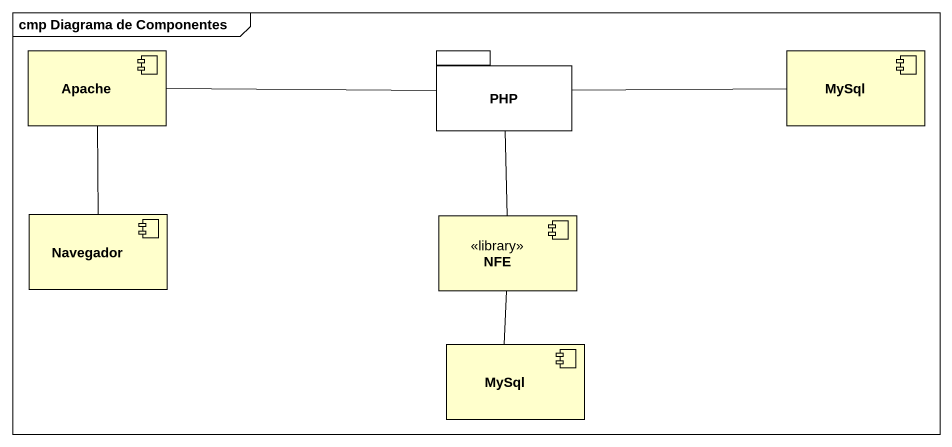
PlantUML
@startuml
mainframe cmp Diagrama de Componentes
component Apache
package PHP {
}
component MySql
component Navegador
component NFE <<library>>
component "MySql" as MySql_2
Apache -right- PHP
PHP -right- MySql
PHP -- NFE
Navegador -up- Apache
NFE -- MySql_2
@enduml
